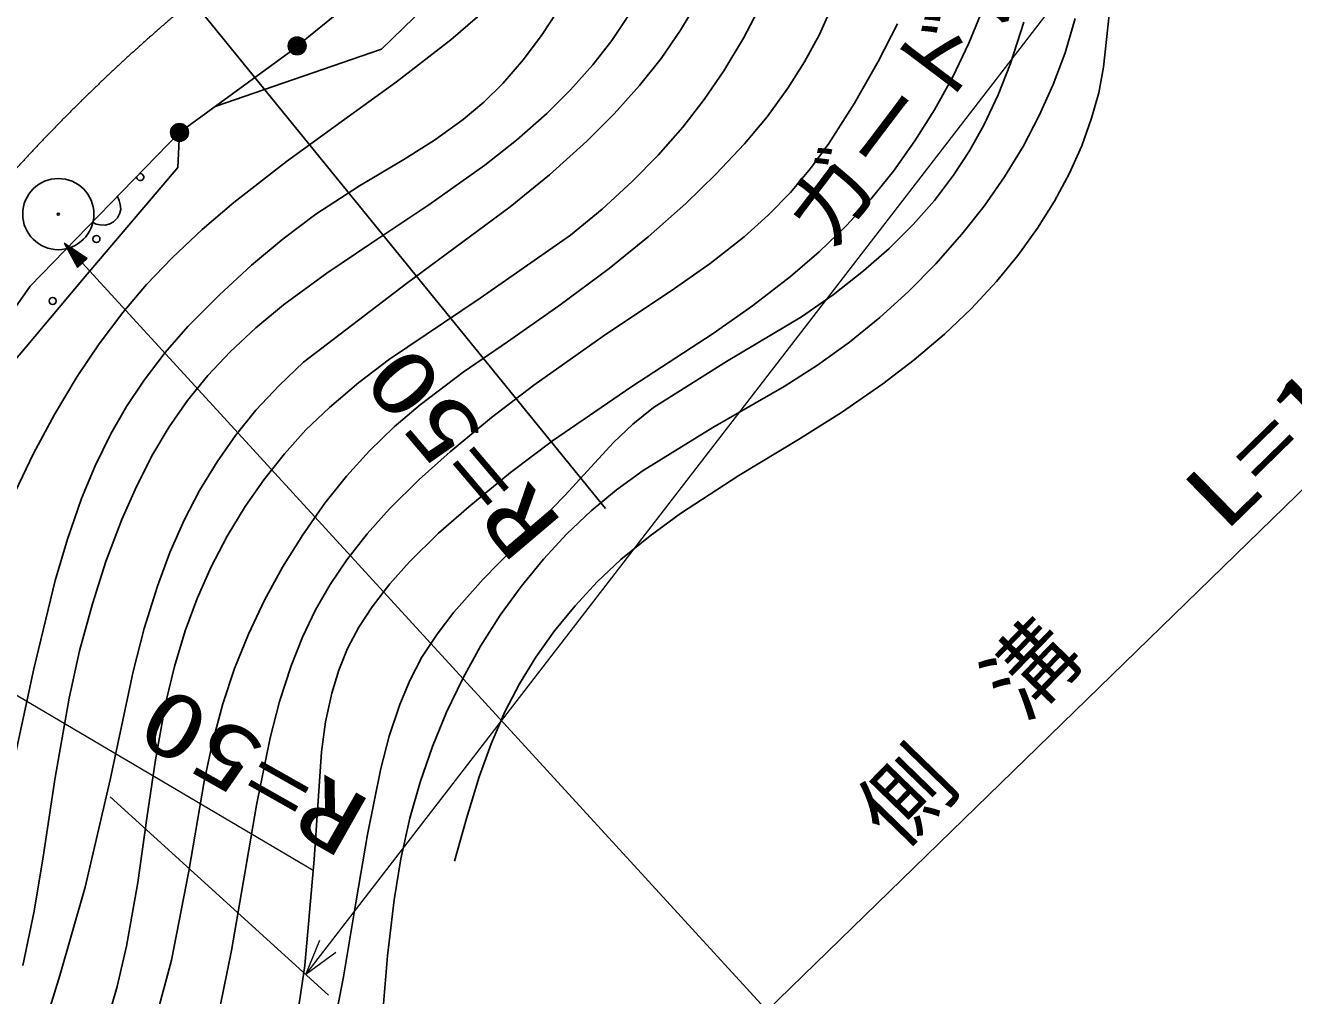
# Model space of a CAD drawing. Units: millimetres, scale not verified. Extents: x 40000 to 680000, y 20000 to 380000.
# Drawn here: x 359268 to 394720, y 239247 to 266385 of the extents above; entities that cross this region are included whole.
import ezdxf
from ezdxf.enums import TextEntityAlignment as Align

# ---------------------------------------------------------------- set-up
doc = ezdxf.new("R2010")
doc.units = ezdxf.units.MM
doc.header["$LTSCALE"] = 1000
doc.linetypes.add('CHAIN', pattern=[18.5, 12, -1.5, 3.5, -1.5])
for name, color, linetype, lineweight in [('M-BGD', 7, 'Continuous', 25), ('M-BGD-HTXT', 7, 'Continuous', 13), ('M-BMK', 2, 'CHAIN', 13)]:
    doc.layers.add(name, color=color, linetype=linetype, lineweight=lineweight)
doc.layers.add('M-BMK-SRVR', color=7, linetype='Continuous')
doc.styles.add('ＭＳ ゴシック', font='')
doc.styles.get('ＭＳ ゴシック').set_extended_font_data('MS Gothic')

# ---------------------------------------------------------------- blocks, each defined once
blk = doc.blocks.new('BUHIN2')
at = {"color": 3, "linetype": 'Continuous', "lineweight": 25}
for radius in [995, 30]:
    blk.add_circle((0, 0), radius, dxfattribs=at)

msp = doc.modelspace()

# ---------------------------------------------------------------- linework, layer by layer
at = {"layer": 'M-BGD'}
for p, q in [((374101, 270454), (369226, 265723)), ((363934, 267078), (375486, 252873)), ((369226, 265723), (364573, 264118)), ((359404, 259088), (363577, 263390)), ((363577, 263390), (363534, 262410)), ((363534, 262410), (360895, 259301)), ((360895, 259301), (358851, 256873)), ((355317, 253295), (359404, 259088))]:
    msp.add_line(p, q, dxfattribs=at)
for points in [[(363577, 263390), (366641, 265630), (368022, 266742), (368730, 267315), (370752, 269271), (372369, 271024), (372976, 272001), (375786, 276569), (377909, 282446), (379380, 288693), (380155, 291795), (381266, 295166), (382108, 297526), (384029, 301234), (385477, 303920), (385827, 306810), (386246, 310523), (386826, 313300), (387739, 316700), (388308, 317378)], [(358781, 252912), (359497, 254414), (360078, 255501), (360716, 256566), (361328, 257476), (361991, 258355), (362658, 259137), (363373, 259883), (364209, 260678), (365093, 261435), (366567, 262578), (368096, 263687), (369639, 264804), (371165, 265983), (371909, 266628), (372612, 267317), (373122, 267894), (373586, 268510), (373941, 269076), (374242, 269671), (374522, 270388), (374752, 271143), (374925, 271827), (375088, 272529)], [(374324, 267052), (373718, 266133), (373192, 265431), (372616, 264763), (372086, 264237), (371509, 263750), (370701, 263174), (369846, 262638), (368604, 261898), (367388, 261104), (366471, 260413), (365591, 259674), (364682, 258840), (363813, 257959), (363178, 257233), (362586, 256464), (362093, 255726), (361653, 254957), (361220, 254070), (360841, 253156), (360444, 252018), (360102, 250858), (359508, 248390), (358974, 245919)], [(378040, 267010), (377583, 266249), (377036, 265460), (376439, 264705), (375729, 263909), (374966, 263146), (373915, 262206), (372823, 261312), (369920, 259166), (367041, 256962), (366360, 256317), (365713, 255620), (365146, 254915), (364626, 254173), (364140, 253373), (363707, 252544), (363305, 251637), (362957, 250702), (362593, 249519), (362283, 248309), (361639, 245285), (360939, 242281), (360235, 239807), (359467, 237332)], [(361519, 238399), (361837, 239501), (362099, 240628), (362411, 242408), (362666, 244213), (362902, 245839), (363197, 247454), (363436, 248457), (363735, 249454), (364069, 250355), (364464, 251243), (364910, 252095), (365413, 252926), (365933, 253677), (366507, 254401), (367112, 255069), (367766, 255701), (368586, 256398), (369443, 257046), (371981, 258752), (374503, 260520), (375388, 261245), (376232, 262015), (376960, 262756), (377644, 263539), (378245, 264309), (378797, 265117), (379344, 266028), (379839, 266972)], [(381840, 266964), (381463, 266128), (381050, 265366), (380579, 264624), (379999, 263831), (379370, 263073), (378573, 262220), (377726, 261402), (376676, 260472), (375583, 259584), (374183, 258537), (372743, 257535), (371509, 256681), (370307, 255775), (369578, 255154), (368889, 254488), (368244, 253777), (367637, 253018), (367020, 252140), (366452, 251227), (365953, 250308), (365508, 249362), (365118, 248393), (364786, 247405), (364497, 246331), (364264, 245234), (363837, 242731), (363350, 240240), (362983, 238847)], [(359198, 240093), (359512, 241608), (359767, 243134), (360098, 245353), (360488, 247567), (360784, 248893), (361141, 250208), (361519, 251388), (361960, 252566), (362370, 253492), (362833, 254389), (363292, 255155), (363803, 255892), (364372, 256591), (364989, 257255), (365710, 257928), (366482, 258566), (367691, 259457), (368949, 260307), (370547, 261367), (372116, 262479), (373001, 263178), (373849, 263924), (374510, 264581), (375126, 265278), (375658, 265964), (376142, 266688)], [(386034, 266835), (385642, 265883), (385192, 264944), (384683, 264024), (384134, 263153), (383531, 262309), (382899, 261528), (382224, 260789), (381461, 260053), (380658, 259362), (379593, 258539), (378490, 257764), (376224, 256285), (374003, 254765), (372825, 253875), (371665, 252922), (370819, 252179), (370004, 251383), (369455, 250768), (368959, 250122), (368593, 249555), (368277, 248955), (368029, 248348), (367833, 247709), (367660, 246903), (367543, 246066), (367340, 243053), (367080, 240088), (366909, 238959)], [(389571, 266760), (389409, 265214), (389272, 264502), (389074, 263790), (388795, 263017), (388454, 262252), (388039, 261472), (387564, 260711), (387014, 259947), (386417, 259220), (385706, 258461), (384959, 257751), (384115, 257030), (383236, 256358), (382077, 255560), (380875, 254806), (379211, 253795), (377583, 252736), (376731, 252112), (375917, 251442), (375255, 250820), (374633, 250152), (374061, 249450), (373538, 248711), (373081, 247965), (372674, 247184), (372287, 246287), (371955, 245367), (371596, 244201), (371266, 243013)], [(383651, 266426), (383109, 265379), (382443, 264213), (381728, 263083), (381219, 262380), (380659, 261711), (380033, 261073), (379358, 260471), (378408, 259725), (377415, 259021), (375420, 257690), (373479, 256322), (372300, 255420), (371146, 254460), (370279, 253686), (369451, 252867), (368826, 252168), (368251, 251435), (367788, 250751), (367380, 250039), (367012, 249275), (366694, 248474), (366374, 247478), (366109, 246457), (365728, 244578), (365404, 242674), (365029, 240506), (364595, 238358)], [(387177, 266474), (386802, 265318), (386459, 264443), (386062, 263593), (385664, 262879), (385212, 262192), (384677, 261489), (384089, 260816), (383414, 260143), (382700, 259515), (381851, 258851), (380959, 258230), (378871, 256985), (376827, 255696), (376249, 255231), (375711, 254720), (374349, 253237), (372925, 251775), (372061, 250893), (371245, 249974), (370776, 249362), (370355, 248712), (370019, 248066), (369735, 247390), (369440, 246508), (369201, 245601), (368828, 243753), (368515, 241901), (368163, 239776), (367750, 237656)], [(388617, 266574), (388334, 265614), (388002, 264731), (387611, 263860), (387155, 262995), (386642, 262151), (386073, 261332), (385449, 260541), (384723, 259719), (383955, 258940), (383153, 258213), (382304, 257525), (381411, 256880), (380482, 256283), (378488, 255133), (376534, 253936), (375791, 253396), (375084, 252808), (374401, 252159), (373752, 251459), (373127, 250695), (372544, 249886), (371993, 249018), (371495, 248120), (371043, 247178), (370646, 246213), (370303, 245219), (370018, 244211), (369766, 243073), (369573, 241923), (369387, 240365), (369261, 238795)], [(361839, 261598), (361893, 261489), (361922, 261378), (361934, 261233), (361901, 261113), (361844, 261004), (361736, 260893), (361629, 260833), (361510, 260795), (361363, 260802), (361251, 260827), (361142, 260880)]]:
    msp.add_lwpolyline(points, dxfattribs=at)
for centre, radius in [((366864, 265810), 249), ((366864, 265810), 220), ((366864, 265810), 191), ((366864, 265810), 161), ((366864, 265810), 132), ((366864, 265810), 97.5), ((366864, 265810), 67.5), ((366864, 265810), 38.8), ((366864, 265810), 7.5), ((363577, 263390), 249), ((363577, 263390), 220), ((363577, 263390), 191), ((363577, 263390), 161), ((363577, 263390), 132), ((363577, 263390), 97.5), ((363577, 263390), 67.5), ((363577, 263390), 38.8), ((363577, 263390), 7.5), ((361254, 260409), 99.5), ((360031, 258676), 99.5)]:
    msp.add_circle(centre, radius, dxfattribs=at)
msp.add_arc((362477, 262142), 99.5, 172.9594, 98.7915, dxfattribs=at)
at = {"layer": 'M-BGD-HTXT'}
for p, q in [((367110, 239837), (395574, 276772)), ((365770, 224980), (417308, 275148)), ((360353, 260295), (384295, 234146)), ((351713, 251959), (367313, 242761)), ((367744, 239261), (361640, 244812))]:
    msp.add_line(p, q, dxfattribs=at)
for points in [[(360353, 260295), (360721, 259616), (360997, 259869)], [(360456, 260182), (360924, 259865), (360731, 259688)], [(360507, 260127), (360885, 259867), (360732, 259728)], [(360559, 260070), (360845, 259869), (360734, 259768)], [(360610, 260015), (360805, 259871), (360736, 259807)]]:
    msp.add_lwpolyline(points, close=True, dxfattribs=at)
for points in [[(360405, 260239), (360964, 259864), (360729, 259648), (360406, 260237)], [(360751, 259860), (360662, 259958), (360765, 259872), (360738, 259847), (360662, 259958)], [(367948, 240453), (367110, 239837), (367495, 240803)]]:
    msp.add_lwpolyline(points, dxfattribs=at)
at = {"layer": 'M-BMK'}
msp.add_arc((395597, 228985), 49534, 129.7336, 152.3673, dxfattribs=at)

# ---------------------------------------------------------------- block references
at = {"layer": 'M-BMK-SRVR', "rotation": 349.33904}
msp.add_blockref('BUHIN2', (360189, 261106), dxfattribs=at)

# ---------------------------------------------------------------- texts
at = {"layer": 'M-BGD-HTXT', "style": 'ＭＳ ゴシック'}
for s, rotation, p in [('ガードレール', 52.9, (382208, 259661)), ('側\u3000溝', 45.8, (384073, 242909))]:
    msp.add_text(s, height=1833, rotation=rotation, dxfattribs=at).set_placement(p, align=Align.BOTTOM_LEFT)
at = {"layer": 'M-BGD-HTXT', "style": 'ＭＳ ゴシック', "width": 1.35}
for s, rotation, p in [('L=122.0', 44.4, (393145, 251752)), ('R=50', 130.3, (374754, 252807)), ('R=50', 150.5, (369265, 245135))]:
    msp.add_text(s, height=1833, rotation=rotation, dxfattribs=at).set_placement(p, align=Align.BOTTOM_LEFT)

doc.saveas('drawing.dxf')
